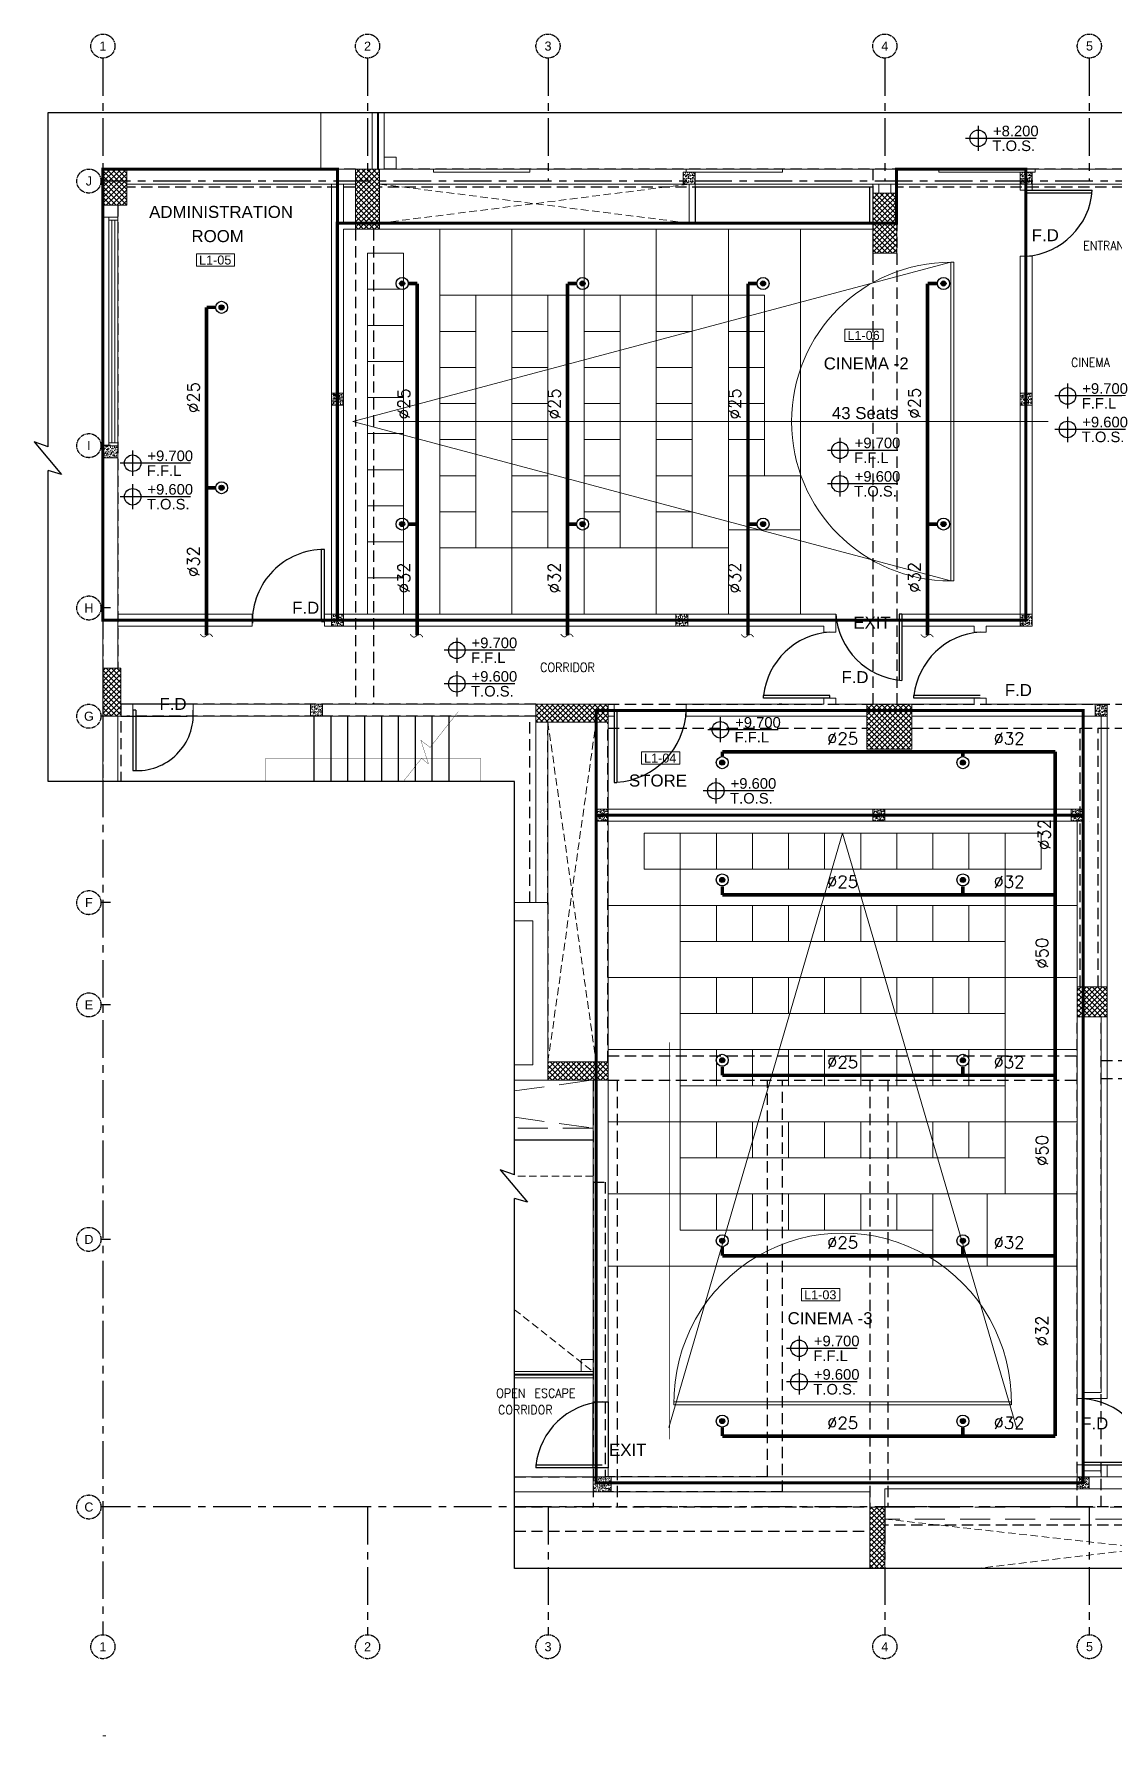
# Model space of a CAD drawing. Header units: millimetres. Extents: x 120409 to 293413, y 279268 to 473550.
# Drawn here: x 259429 to 277383, y 284615 to 312918 of the extents above; entities that cross this region are included whole.
import ezdxf
from ezdxf.enums import TextEntityAlignment as Align

# ---------------------------------------------------------------- set-up
doc = ezdxf.new("R2010")
doc.units = ezdxf.units.MM
doc.header["$LTSCALE"] = 50
doc.header["$MEASUREMENT"] = 0
for name, pattern in [('BASE PLANS-J 2-4-16$0$CENTER', [2, 1.25, -0.25, 0.25, -0.25]), ('BASE PLANS-J 2-4-16$0$HIDDENX2', [0.75, 0.5, -0.25]), ('DASHED2', [9.525, 6.35, -3.175]), ('FF$0$HIDDEN2', [0.1875, 0.125, -0.0625])]:
    doc.linetypes.add(name, pattern=pattern)
for name, color, linetype, lineweight in [('A-LEASING LINE', 255, 'DASHED2', 9), ('A-LEASING NUMBER', 255, 'Continuous', 9), ('BASE PLANS-J 2-4-16$0$A-BLOCK', 255, 'Continuous', 18), ('BASE PLANS-J 2-4-16$0$A-CINEMA DETAILS', 255, 'Continuous', 13), ('BASE PLANS-J 2-4-16$0$A-Concrete post &encasement added 28-3-2011', 255, 'Continuous', 5), ('BASE PLANS-J 2-4-16$0$A-GLASS', 255, 'Continuous', 5), ('BASE PLANS-J 2-4-16$0$A-HIDDEN', 8, 'BASE PLANS-J 2-4-16$0$HIDDENX2', 9), ('BASE PLANS-J 2-4-16$0$A-LOUVERS', 255, 'Continuous', 5), ('BASE PLANS-J 2-4-16$0$A-PROJECTION', 255, 'Continuous', 15), ('BASE PLANS-J 2-4-16$0$S-COL', 255, 'Continuous', 20)]:
    doc.layers.add(name, color=color, linetype=linetype, lineweight=lineweight)
for name, color, linetype in [('A-LEVEL', 255, 'Continuous'), ('A-TEXT', 255, 'Continuous'), ('BASE PLANS-J 2-4-16$0$150120', 255, 'Continuous'), ('BASE PLANS-J 2-4-16$0$A-AXIS', 255, 'Continuous'), ('BASE PLANS-J 2-4-16$0$A-DOOR', 255, 'Continuous'), ('BASE PLANS-J 2-4-16$0$A-TEXT', 255, 'Continuous'), ('BASE PLANS-J 2-4-16$0$AC-Fresh DUCT', 255, 'Continuous'), ('BASE PLANS-J 2-4-16$0$Axis', 8, 'BASE PLANS-J 2-4-16$0$CENTER'), ('BASE PLANS-J 2-4-16$0$ELEV.', 252, 'Continuous'), ('BASE PLANS-J 2-4-16$0$FD', 255, 'Continuous'), ('BASE PLANS-J 2-4-16$0$S-COL-HAT', 8, 'Continuous'), ('BASE PLANS-J 2-4-16$0$stair', 8, 'Continuous'), ('DIM', 255, 'Continuous'), ('FF$0$A-CONCRETE HIDDEN', 8, 'FF$0$HIDDEN2'), ('FP-SPR-BRANCH', 4, 'Continuous'), ('OUT RETAIL', 253, 'Continuous'), ('P-FIRE-SPR', 6, 'Continuous'), ('P-FIRE-TXT', 181, 'Continuous'), ('P-PIPE-DRA', 40, 'Continuous')]:
    doc.layers.add(name, color=color, linetype=linetype)
doc.styles.add('ARIAL', font='ARIALUNI.TTF')
doc.styles.add('BASE PLANS-J 2-4-16$0$ARIAL', font='ARIALUNI.TTF')
doc.styles.add('BASE PLANS-J 2-4-16$0$style1', font='arial.ttf')
doc.styles.add('ROMANS', font='ROMANS.shx', dxfattribs={"width": 0.9})
doc.styles.add('VK', font='arial.ttf', dxfattribs={"width": 0.8})
pattern_1 = [(135, (251342.426, 0), (-44.194174, -44.194174), []), (225, (251342.426, 0), (44.194174, -44.194174), [])]
pattern_2 = [(140, (251342.426, 0), (6.275213, 71.726018), [7.5, -82.5]), (85, (251342.426, 0), (-75.219213, -13.875133), [6, -66]), (190.451444, (251342.95, 5.98), (-68.943999, 57.850885), [6.37402, -70.114211]), (136.1842, (251322.43, 1e-15), (16.551928, 106.724133), [11.25, -123.75]), (186.635635, (251323.8, 8.89), (-97.41186, 93.466195), [9.561034, -105.171376]), (81.184164, (251322.43, 1e-15), (-97.41186, 93.466195), [9, -99]), (111, (251327.426, 10), (40.261889, 59.690705), [7.5, -82.5]), (56, (251327.426, 10), (-72.515005, 24.331533), [6, -66]), (161.451445, (251330.78, 14.974), (-32.253115, 84.022238), [6.374019, -70.114211]), (127.5, (251342.426, 0), (-33.2893854, 1.2159855), [0, -65.2, 0, -67, 0, -66.25]), (97.5, (251342.426, 0), (-39.441171, 26.3069537), [0, -38.2, 0, -63.7, 0, -25.25]), (57.5, (251342.426, -22.3), (2.2554872, 53.3822436), [0, -25, 0, -78, 0, -103.5]), (47.5, (251342.426, -32.3), (-10.010498, 58.318617), [0, -32.5, 0, -51.8, 0, -73.5])]

# ---------------------------------------------------------------- blocks, each defined once
blk = doc.blocks.new('BASE PLANS-J 2-4-16$0$ax-new')
at = {"layer": 'BASE PLANS-J 2-4-16$0$Axis', "ltscale": 10}
for p, q in [((-139622, 419318), (-139622, 393099)), ((-135222, 419318), (-135222, 417273)), ((-132222, 419318), (-132222, 417273)), ((-126622, 419318), (-126622, 417273)), ((-123222, 419318), (-123222, 417273)), ((-117822, 419318), (-117822, 417273)), ((-114822, 419318), (-114822, 417273)), ((-109322, 419318), (-109322, 392521)), ((-109164, 417273), (-139655, 417273)), ((-139494, 412873), (-139655, 412873)), ((-109164, 412873), (-109322, 412873)), ((-139494, 410173), (-139655, 410173)), ((-109164, 410173), (-109322, 410173)), ((-139494, 408373), (-139655, 408373)), ((-109164, 408373), (-109322, 408373)), ((-139494, 405273), (-139655, 405273)), ((-109164, 405273), (-109322, 405273)), ((-139494, 403573), (-139655, 403573)), ((-109164, 403573), (-109322, 403573)), ((-139494, 399673), (-139655, 399673)), ((-109164, 399673), (-109322, 399673)), ((-109164, 395223), (-139655, 395223)), ((-135222, 395223), (-135222, 393099)), ((-132222, 395223), (-132222, 393099)), ((-126622, 395223), (-126622, 393099)), ((-123222, 395223), (-123222, 393099)), ((-117822, 395223), (-117822, 393099)), ((-114822, 395223), (-114822, 393099))]:
    blk.add_line(p, q, dxfattribs=at)
at = {"layer": 'BASE PLANS-J 2-4-16$0$Axis'}
for centre in [(-139622, 419518), (-135222, 419518), (-132222, 419518), (-126622, 419518), (-123222, 419518), (-117822, 419518), (-114822, 419518), (-109322, 419518), (-139855, 417273), (-108964, 417273), (-139855, 412873), (-108964, 412972), (-139855, 410173), (-108964, 410173), (-139855, 408373), (-108964, 408373), (-139855, 405273), (-108964, 405273), (-139855, 403573), (-108964, 403573), (-139855, 399673), (-108964, 399673), (-139855, 395222), (-108964, 395222), (-139622, 392899), (-135222, 392899), (-132222, 392899), (-126622, 392899), (-123222, 392899), (-117822, 392899), (-114822, 392899), (-109322, 392321)]:
    blk.add_circle(centre, 200, dxfattribs=at)
at = {"layer": 'BASE PLANS-J 2-4-16$0$Axis', "style": 'BASE PLANS-J 2-4-16$0$style1'}
for s, p in [('1', (-139622, 419518)), ('2', (-135222, 419518)), ('3', (-132222, 419518)), ('4', (-126622, 419518)), ('5', (-123219, 419518)), ('6', (-117822, 419518)), ('7', (-114822, 419518)), ('8', (-109322, 419518)), ('J', (-139855, 417273)), ('J', (-108964, 417273)), ('I', (-108964, 412972)), ('I', (-139855, 412873)), ('H', (-139855, 410173)), ('H', (-108964, 410173)), ('G', (-139855, 408373)), ('G', (-108964, 408373)), ('F', (-139855, 405273)), ('F', (-108964, 405273)), ('E', (-139855, 403573)), ('E', (-108964, 403573)), ('D', (-139855, 399673)), ('D', (-108964, 399673)), ('C', (-139855, 395222)), ('C', (-108964, 395222)), ('1', (-139622, 392899)), ('2', (-135222, 392899)), ('3', (-132222, 392899)), ('4', (-126622, 392899)), ('5', (-123219, 392899)), ('6', (-117822, 392899)), ('7', (-114822, 392899)), ('8', (-109322, 392321))]:
    blk.add_text(s, height=150, dxfattribs=at).set_placement(p, align=Align.MIDDLE)
blk = doc.blocks.new('LEASING')
at = {"layer": 'A-LEASING NUMBER'}
blk.add_lwpolyline([(271, 87), (799, 87), (799, 255), (271, 255)], close=True, dxfattribs=at)
at = {"layer": 'A-LEASING NUMBER', "style": 'ARIAL'}
blk.add_attdef('4TH-01', text='', height=100, dxfattribs=at).set_placement((530, 170), align=Align.MIDDLE_CENTER)
blk = doc.blocks.new('HK')
for points in [[(82.2, 0), (-17.8, 0)], [(0, 17.8), (0, -17.8)]]:
    blk.add_lwpolyline(points)
blk.add_circle((0, 0), 11.7)
at = {"style": 'VK'}
for tag, p in [('REL', (21, 3)), ('APS', (20.2, -18))]:
    blk.add_attdef(tag, p, '', height=15, dxfattribs=at)
blk = doc.blocks.new('A$C15096C43')
at = {"layer": 'FF$0$A-CONCRETE HIDDEN', "ltscale": 30}
for p, q in [((3800, 600), (0, 600)), ((20503, 600), (4200, 600)), ((12400, 600), (12400, -8300)), ((12800, 600), (12800, -8300)), ((29700, 600), (20903, 600)), ((31897, 600), (30100, 600)), ((3800, 300), (0, 300)), ((12400, 300), (4200, 300)), ((20503, 300), (12800, 300)), ((29699, 300), (20899, 300)), ((31897, 300), (30100, 300)), ((-400, 0), (-400, -7700)), ((-150, 0), (-150, -7700)), ((20899, 150), (20899, -6700)), ((3800, -400), (3800, -8300)), ((4100, -400), (4100, -8300)), ((20499, -400), (20499, -6700)), ((32400, -6700), (27400, -6700)), ((32200, -6700), (32440, -6700)), ((20499, -13250), (20499, -6950)), ((21099, -6950), (21099, -13250)), ((21298, -6950), (21299, -13500)), ((31900, -7000), (27400, -7000)), ((29900, -7000), (29900, -7957)), ((30099, -7000), (30099, -7957)), ((6799, -8300), (-100, -8300)), ((-100, -8300), (-100, -9584)), ((7999, -8300), (20199, -8300)), ((-400, -8500), (-400, -9584)), ((6799, -8500), (-1, -8500)), ((6700, -11600), (6700, -8500)), ((7000, -11629), (7000, -8729)), ((7798, -14250), (7798, -8600)), ((7998, -14250), (7998, -8600)), ((7999, -8700), (12300, -8700)), ((13050, -8700), (20199, -8700)), ((15850, -13000), (15850, -8700)), ((16150, -13000), (16150, -8700)), ((7000, -11600), (7000, -14200)), ((20300, -13250), (20299, -13250)), ((22526, -13200), (21299, -13200)), ((21303, -13290), (21303, -13290)), ((21401, -21650), (21401, -13200)), ((20300, -13500), (20199, -13500)), ((21101, -21650), (21101, -13500)), ((22526, -13500), (21299, -13500)), ((15800, -21650), (15800, -13600)), ((16200, -21650), (16200, -13600)), ((7999, -14150), (15800, -14150)), ((16200, -14225), (21100, -14225)), ((7750, -14550), (7750, -21650)), ((7999, -14550), (15800, -14550)), ((8150, -14550), (8150, -21650)), ((10650, -21150), (10650, -14550, 0)), ((10900, -21400), (10900, -14550, 0)), ((12349, -14550), (12349, -21650)), ((12650, -14550), (12650, -21650)), ((16200, -14525), (21100, -14525)), ((7750, -16250), (7750, -21150)), ((7750, -16250), (7950, -16250)), ((7950, -16250), (7950, -21150)), ((6443, -21150), (7750, -21150)), ((6443, -21150), (7750, -21150)), ((10650, -21150), (7950, -21150)), ((10900, -21400), (7750, -21400)), ((6443, -21650), (12299, -21650)), ((21101, -21650), (12600, -21650)), ((21211, -21650), (22526, -21650)), ((6443, -22050), (12350, -22050)), ((21101, -21950), (12600, -21950)), ((21550, -22050), (22526, -22050)), ((21400, -23050), (21400, -23569))]:
    blk.add_line(p, q, dxfattribs=at)
for points in [[(20300, -6700), (20199, -6700), (20199, -13500), (20300, -13500)], [(24600, -6700), (24600, -6600), (20900, -6600)], [(24400, -6700), (21300, -6700)], [(24400, -6900), (21300, -6900)], [(24400, -7000), (21300, -7000)]]:
    blk.add_lwpolyline(points, dxfattribs=at)
blk = doc.blocks.new('up pen')
at = {"layer": 'P-FIRE-SPR'}
h = blk.add_hatch(color=256, dxfattribs=at)
h.dxf.hatch_style = 1
edge = h.paths.add_edge_path()
edge.add_arc((0, 0), 42.2, 0, 360)
for radius in [100, 42.2]:
    blk.add_circle((0, 0), radius, dxfattribs=at)
blk = doc.blocks.new('*U95')
at = {"layer": 'P-PIPE-DRA', "color": 1, "const_width": 0.02}
blk.add_lwpolyline([(-0.091, 0.142), (-0.093, 0.112), (-0.093, 0.083), (-0.092, 0.07), (-0.09, 0.057), (-0.087, 0.045), (-0.083, 0.035), (-0.077, 0.026), (-0.07, 0.018), (-0.061, 0.012), (-0.051, 0.008), (-0.039, 0.005), (-0.026, 0.003), (0.001, 0), (0.028, -0.003), (0.041, -0.005), (0.052, -0.007), (0.063, -0.011), (0.072, -0.017), (0.079, -0.024), (0.084, -0.033), (0.088, -0.043), (0.09, -0.055), (0.091, -0.067), (0.092, -0.081), (0.09, -0.109), (0.087, -0.139)], dxfattribs=at)

msp = doc.modelspace()

# ---------------------------------------------------------------- hatches: boundary and pattern name
at = {"layer": 'BASE PLANS-J 2-4-16$0$A-Concrete post &encasement added 28-3-2011', "ltscale": 15}
h = msp.add_hatch(dxfattribs=at)
h.set_pattern_fill('AR-CONC', color=256, scale=10, angle=90)
h.set_pattern_definition([(140, (245742.844, -0.0003), (6.275213, 71.726018), [7.5, -82.5]), (85, (245742.844, -0.0003), (-75.219213, -13.875133), [6, -66]), (190.451444, (245743.37, 5.98), (-68.943999, 57.850885), [6.37402, -70.114211]), (136.1842, (245722.84, -0.0003), (16.551928, 106.724133), [11.25, -123.75]), (186.635635, (245724.22, 8.89), (-97.41186, 93.466195), [9.561034, -105.171376]), (81.184164, (245722.84, -0.0003), (-97.41186, 93.466195), [9, -99]), (111, (245727.844, 10), (40.261889, 59.690705), [7.5, -82.5]), (56, (245727.844, 10), (-72.515005, 24.331533), [6, -66]), (161.451445, (245731.2, 14.974), (-32.253115, 84.022238), [6.374019, -70.114211]), (127.5, (245742.844, -0.0003), (-33.2893854, 1.2159855), [0, -65.2, 0, -67, 0, -66.25]), (97.5, (245742.844, -0.0003), (-39.441171, 26.3069537), [0, -38.2, 0, -63.7, 0, -25.25]), (57.5, (245742.844, -22.3), (2.2554872, 53.3822436), [0, -25, 0, -78, 0, -103.5]), (47.5, (245742.844, -32.3), (-10.010498, 58.318617), [0, -32.5, 0, -51.8, 0, -73.5])])
h.paths.add_polyline_path([(270223, 310623), (270423, 310623), (270423, 310423), (270223, 310423)])
h = msp.add_hatch(dxfattribs=at)
h.set_pattern_fill('AR-CONC', color=256, scale=10, angle=90)
h.set_pattern_definition(pattern_2)
h.paths.add_polyline_path([(275823, 310623), (276023, 310623), (276023, 310423), (275823, 310423)])
h = msp.add_hatch(dxfattribs=at)
h.set_pattern_fill('AR-CONC', color=256, scale=10, angle=90)
h.set_pattern_definition(pattern_2)
h.paths.add_polyline_path([(264373, 306948), (264573, 306948), (264573, 306748), (264373, 306748)])
h = msp.add_hatch(dxfattribs=at)
h.set_pattern_fill('AR-CONC', color=256, scale=10, angle=90)
h.set_pattern_definition(pattern_2)
h.paths.add_polyline_path([(275823, 306948), (276023, 306948), (276023, 306748), (275823, 306748)])
h = msp.add_hatch(dxfattribs=at)
h.set_pattern_fill('AR-CONC', color=256, scale=10, angle=90)
h.set_pattern_definition(pattern_2)
h.paths.add_polyline_path([(260573, 306072), (260823, 306072), (260823, 305872), (260573, 305872)])
h = msp.add_hatch(dxfattribs=at)
h.set_pattern_fill('AR-CONC', color=256, scale=10, angle=90)
h.set_pattern_definition(pattern_2)
h.paths.add_polyline_path([(264373, 303273), (264573, 303273), (264573, 303073), (264373, 303073)])
h = msp.add_hatch(dxfattribs=at)
h.set_pattern_fill('AR-CONC', color=256, scale=10, angle=90)
h.set_pattern_definition(pattern_2)
h.paths.add_polyline_path([(270098, 303273), (270298, 303273), (270298, 303073), (270098, 303073)])
h = msp.add_hatch(dxfattribs=at)
h.set_pattern_fill('AR-CONC', color=256, scale=10, angle=90)
h.set_pattern_definition(pattern_2)
h.paths.add_polyline_path([(275823, 303273), (276023, 303273), (276023, 303073), (275823, 303073)])
h = msp.add_hatch(dxfattribs=at)
h.set_pattern_fill('AR-CONC', color=256, scale=10, angle=90)
h.set_pattern_definition([(140, (241992.295, 1745), (6.275213, 71.726018), [7.5, -82.5]), (85, (241992.295, 1745), (-75.219213, -13.875133), [6, -66]), (190.451444, (241992.82, 1750.976), (-68.943999, 57.850885), [6.37402, -70.114211]), (136.1842, (241972.295, 1745), (16.551928, 106.724133), [11.25, -123.75]), (186.635635, (241973.67, 1753.89), (-97.41186, 93.466195), [9.561034, -105.171376]), (81.184164, (241972.3, 1745), (-97.41186, 93.466195), [9, -99]), (111, (241977.295, 1755), (40.261889, 59.690705), [7.5, -82.5]), (56, (241977.295, 1755), (-72.515005, 24.331533), [6, -66]), (161.451445, (241980.65, 1759.97), (-32.253115, 84.022238), [6.374019, -70.114211]), (127.5, (241992.295, 1745), (-33.2893854, 1.2159855), [0, -65.2, 0, -67, 0, -66.25]), (97.5, (241992.295, 1745), (-39.441171, 26.3069537), [0, -38.2, 0, -63.7, 0, -25.25]), (57.5, (241992.295, 1722.7), (2.2554872, 53.3822436), [0, -25, 0, -78, 0, -103.5]), (47.5, (241992.295, 1712.7), (-10.010498, 58.318617), [0, -32.5, 0, -51.8, 0, -73.5])])
h.paths.add_polyline_path([(264023, 301773), (264223, 301773), (264223, 301573), (264023, 301573)])
h = msp.add_hatch(dxfattribs=at)
h.set_pattern_fill('AR-CONC', color=256, scale=10, angle=90)
h.set_pattern_definition([(140, (251642.4, 0.0004), (6.275213, 71.726018), [7.5, -82.5]), (85, (251642.4, 0.0004), (-75.219213, -13.875133), [6, -66]), (190.451444, (251642.92, 5.98), (-68.943999, 57.850885), [6.37402, -70.114211]), (136.1842, (251622.4, 0.0004), (16.551928, 106.724133), [11.25, -123.75]), (186.635635, (251623.78, 8.89), (-97.41186, 93.466195), [9.561034, -105.171376]), (81.184164, (251622.4, 0.0004), (-97.41186, 93.466195), [9, -99]), (111, (251627.4, 10), (40.261889, 59.690705), [7.5, -82.5]), (56, (251627.4, 10), (-72.515005, 24.331533), [6, -66]), (161.451445, (251630.754, 14.975), (-32.253115, 84.022238), [6.374019, -70.114211]), (127.5, (251642.399, 0.0004), (-33.2893854, 1.2159855), [0, -65.2, 0, -67, 0, -66.25]), (97.5, (251642.4, 0.0004), (-39.441171, 26.3069537), [0, -38.2, 0, -63.7, 0, -25.25]), (57.5, (251642.399, -22.3), (2.2554872, 53.3822436), [0, -25, 0, -78, 0, -103.5]), (47.5, (251642.4, -32.3), (-10.010498, 58.318617), [0, -32.5, 0, -51.8, 0, -73.5])])
h.paths.add_polyline_path([(277073, 301773), (277273, 301773), (277273, 301573), (277073, 301573)])
h = msp.add_hatch(dxfattribs=at)
h.set_pattern_fill('AR-CONC', color=256, scale=10, angle=90)
h.set_pattern_definition([(140, (246742.385, 2e-09), (6.275213, 71.726018), [7.5, -82.5]), (85, (246742.385, 2e-09), (-75.219213, -13.875133), [6, -66]), (190.451444, (246742.91, 5.98), (-68.943999, 57.850885), [6.37402, -70.114211]), (136.1842, (246722.385, 2e-09), (16.551928, 106.724133), [11.25, -123.75]), (186.635635, (246723.76, 8.89), (-97.41186, 93.466195), [9.561034, -105.171376]), (81.184164, (246722.39, 2e-09), (-97.41186, 93.466195), [9, -99]), (111, (246727.385, 10), (40.261889, 59.690705), [7.5, -82.5]), (56, (246727.385, 10), (-72.515005, 24.331533), [6, -66]), (161.451445, (246730.74, 14.974), (-32.253115, 84.022238), [6.374019, -70.114211]), (127.5, (246742.385, 2e-09), (-33.2893854, 1.2159855), [0, -65.2, 0, -67, 0, -66.25]), (97.5, (246742.385, 2e-09), (-39.441171, 26.3069537), [0, -38.2, 0, -63.7, 0, -25.25]), (57.5, (246742.385, -22.3), (2.2554872, 53.3822436), [0, -25, 0, -78, 0, -103.5]), (47.5, (246742.385, -32.3), (-10.010498, 58.318617), [0, -32.5, 0, -51.8, 0, -73.5])])
h.paths.add_polyline_path([(268773, 300028), (268973, 300028), (268973, 299828), (268773, 299828)])
h = msp.add_hatch(dxfattribs=at)
h.set_pattern_fill('AR-CONC', color=256, scale=10, angle=90)
h.set_pattern_definition(pattern_2)
h.paths.add_polyline_path([(273373, 300028), (273573, 300028), (273573, 299828), (273373, 299828)])
h = msp.add_hatch(dxfattribs=at)
h.set_pattern_fill('AR-CONC', color=256, scale=10, angle=90)
h.set_pattern_definition([(140, (254641.966, -0.03), (6.275213, 71.726018), [7.5, -82.5]), (85, (254641.966, -0.03), (-75.219213, -13.875133), [6, -66]), (190.451444, (254642.49, 5.95), (-68.943999, 57.850885), [6.37402, -70.114211]), (136.1842, (254621.97, -0.03), (16.551928, 106.724133), [11.25, -123.75]), (186.635635, (254623.35, 8.87), (-97.41186, 93.466195), [9.561034, -105.171376]), (81.184164, (254621.97, -0.03), (-97.41186, 93.466195), [9, -99]), (111, (254626.966, 9.97), (40.261889, 59.690705), [7.5, -82.5]), (56, (254626.966, 9.97), (-72.515005, 24.331533), [6, -66]), (161.451445, (254630.32, 14.946), (-32.253115, 84.022238), [6.374019, -70.114211]), (127.5, (254641.966, -0.028), (-33.2893854, 1.2159855), [0, -65.2, 0, -67, 0, -66.25]), (97.5, (254641.966, -0.028), (-39.441171, 26.3069537), [0, -38.2, 0, -63.7, 0, -25.25]), (57.5, (254641.966, -22.328), (2.2554872, 53.3822436), [0, -25, 0, -78, 0, -103.5]), (47.5, (254641.966, -32.33), (-10.010498, 58.318617), [0, -32.5, 0, -51.8, 0, -73.5])])
h.paths.add_polyline_path([(276673, 300028), (276873, 300028), (276873, 299828), (276673, 299828)])
h = msp.add_hatch(dxfattribs=at)
h.set_pattern_fill('AR-CONC', color=256, scale=10, angle=90)
h.set_pattern_definition(pattern_2)
h.paths.add_polyline_path([(268723, 288923), (269023, 288923), (269023, 288673), (268723, 288673)])
h = msp.add_hatch(dxfattribs=at)
h.set_pattern_fill('AR-CONC', color=256, scale=10, angle=90)
h.set_pattern_definition(pattern_2)
h.paths.add_polyline_path([(276773, 288923), (276973, 288923), (276973, 288723), (276773, 288723)])
at = {"layer": 'BASE PLANS-J 2-4-16$0$S-COL-HAT', "ltscale": 15}
h = msp.add_hatch(dxfattribs=at)
h.set_pattern_fill('ANSI37', color=256, scale=500, angle=90)
h.set_pattern_definition(pattern_1)
h.paths.add_polyline_path([(260573, 310073), (260973, 310073), (260973, 310673), (260573, 310673)])
h = msp.add_hatch(dxfattribs=at)
h.set_pattern_fill('ANSI37', color=256, scale=500, angle=90)
h.set_pattern_definition(pattern_1)
h.paths.add_polyline_path([(265173, 310673), (264773, 310673), (264773, 309673), (265173, 309673)])
h = msp.add_hatch(dxfattribs=at)
h.set_pattern_fill('ANSI37', color=256, scale=500, angle=90)
h.set_pattern_definition(pattern_1)
h.paths.add_polyline_path([(273773, 310273), (273373, 310273), (273373, 309273), (273773, 309273)])
h = msp.add_hatch(dxfattribs=at)
h.set_pattern_fill('ANSI37', color=256, scale=500, angle=90)
h.set_pattern_definition(pattern_1)
h.paths.add_polyline_path([(260873, 302373), (260573, 302373), (260573, 301573), (260873, 301573)])
h = msp.add_hatch(dxfattribs=at)
h.set_pattern_fill('ANSI37', color=256, scale=500, angle=90)
h.set_pattern_definition(pattern_1)
h.paths.add_polyline_path([(267773, 301773), (267773, 301473), (268973, 301473), (268973, 301773)])
h = msp.add_hatch(dxfattribs=at)
h.set_pattern_fill('ANSI37', color=256, scale=500, angle=90)
h.set_pattern_definition(pattern_1)
h.paths.add_polyline_path([(274023, 301773), (273273, 301773), (273273, 301023), (274023, 301023)])
h = msp.add_hatch(dxfattribs=at)
h.set_pattern_fill('ANSI37', color=256, scale=500, angle=90)
h.set_pattern_definition([(135, (251341.956, 4024.94), (-44.194174, -44.194174), []), (225, (251341.956, 4024.94), (44.194174, -44.194174), [])])
h.paths.add_polyline_path([(277273, 297073), (276773, 297073), (276773, 296573), (277273, 296573)])
h = msp.add_hatch(dxfattribs=at)
h.set_pattern_fill('ANSI37', color=256, scale=500, angle=90)
h.set_pattern_definition([(135, (251342.426, -50.43), (-44.194174, -44.194174), []), (225, (251342.426, -50.43), (44.194174, -44.194174), [])])
h.paths.add_polyline_path([(268972, 295823), (267973, 295823), (267973, 295523), (268972, 295523)])
h = msp.add_hatch(dxfattribs=at)
h.set_pattern_fill('ANSI37', color=256, scale=500, angle=90)
h.set_pattern_definition(pattern_1)
h.paths.add_polyline_path([(273323, 287402), (273573, 287402), (273573, 288422), (273323, 288422)])

# ---------------------------------------------------------------- linework, layer by layer
at = {"layer": 'A-LEASING LINE', "const_width": 50}
for points in [[(260573, 303173), (260573, 310673), (264473, 310673), (264473, 303173)], [(264469, 303173), (264469, 309773), (273769, 309773), (273769, 310673), (275919, 310673), (275919, 303173)]]:
    msp.add_lwpolyline(points, close=True, dxfattribs=at)
at = {"layer": 'A-LEASING LINE', "const_width": 50, "elevation": 0}
for points in [[(268773, 299928), (276873, 299928), (276873, 301670), (268773, 301670)], [(276873, 299928), (268773, 299928), (268773, 288823), (276873, 288823)]]:
    msp.add_lwpolyline(points, close=True, dxfattribs=at)
at = {"layer": 'BASE PLANS-J 2-4-16$0$150120', "const_width": 10}
msp.add_lwpolyline([(269995, 296151), (269995, 289550)], dxfattribs=at)
at = {"layer": 'BASE PLANS-J 2-4-16$0$A-BLOCK'}
for p, q in [((260573, 309873), (260573, 310673)), ((260573, 310673), (265673, 310673)), ((266073, 310673), (265673, 310673)), ((266073, 310673), (267673, 310673)), ((270273, 310673), (267673, 310673)), ((270273, 310673), (271873, 310673)), ((274473, 310673), (271873, 310673)), ((273773, 310673), (273373, 310673)), ((274473, 310673), (276073, 310673)), ((278673, 310673), (276073, 310673)), ((260973, 310423), (264573, 310423)), ((264373, 310423), (264373, 303273)), ((264573, 310423), (264573, 309773)), ((266373, 310423), (265673, 310423)), ((273373, 310423), (273373, 310273)), ((273773, 310423), (273373, 310423)), ((273473, 310423), (273473, 310273)), ((273673, 310273), (273673, 310423)), ((273773, 310423), (281472, 310423)), ((273773, 310273), (273773, 310423)), ((275823, 310323), (275823, 310423)), ((276023, 310323), (275823, 310323)), ((276023, 310323), (276023, 310423)), ((260573, 309873), (260823, 309873)), ((264573, 309673), (264573, 303273)), ((264573, 309673), (273372, 309673)), ((270323, 309773), (265173, 309773)), ((266173, 308573), (266173, 309673)), ((267373, 308573), (267373, 309673)), ((268573, 308573), (268573, 309673)), ((269773, 308573), (269773, 309673)), ((270423, 309773), (273373, 309773)), ((270973, 308573), (270973, 309673)), ((276023, 309223), (275823, 309223)), ((275823, 303273), (275823, 309223)), ((276023, 307823), (276023, 309223)), ((271573, 308573), (266173, 308573)), ((276023, 303073), (276023, 307823)), ((260823, 306072), (260573, 306072)), ((260573, 301823), (260573, 306072)), ((260823, 303073), (260823, 306072)), ((270973, 304682), (270973, 303273)), ((266173, 304448), (266173, 303273)), ((270973, 304373), (266173, 304373)), ((267373, 304448), (267373, 303273)), ((268573, 304448), (268573, 303273)), ((269773, 304448), (269773, 303273)), ((263058, 303273), (260823, 303273)), ((263058, 303273), (263058, 303073)), ((264573, 303273), (272758, 303273)), ((272758, 303273), (272758, 302973)), ((273858, 303273), (275823, 303273)), ((273858, 303273), (273858, 303073)), ((260823, 302373), (260823, 303073)), ((263058, 303073), (260823, 303073)), ((263024, 303073), (263024, 303073)), ((272558, 303073), (264373, 303073)), ((272558, 302973), (272558, 303073)), ((272758, 302973), (272558, 302973)), ((273858, 303073), (275058, 303073)), ((275258, 303073), (276023, 303073)), ((267773, 301773), (262073, 301773)), ((262073, 301773), (262073, 301573)), ((262473, 301773), (267773, 301773)), ((269073, 301773), (268973, 301773)), ((269073, 301773), (269073, 301573)), ((272558, 301773), (270273, 301773)), ((270273, 301773), (270273, 301573)), ((272758, 301873), (272558, 301873)), ((272558, 301873), (272558, 301773)), ((272758, 301773), (272758, 301873)), ((275058, 301773), (272758, 301773)), ((275258, 301773), (276973, 301773)), ((276973, 301773), (277273, 301773)), ((277273, 290225), (277273, 301773)), ((260573, 301543), (260573, 300489)), ((260823, 301573), (260823, 300489)), ((260873, 301573), (260923, 301573)), ((260873, 301573), (260923, 301573)), ((260873, 301573), (260923, 301573)), ((262073, 301573), (267773, 301573)), ((262473, 301573), (267773, 301573)), ((267773, 301573), (267773, 298473)), ((267973, 301473), (267973, 298473)), ((268773, 301473), (268773, 295823, 0)), ((268973, 301573), (269073, 301573)), ((268973, 301473), (268973, 300028)), ((270273, 301573), (273273, 301573)), ((274023, 301573), (277073, 301573)), ((276873, 297073), (276873, 301573)), ((277173, 297073), (277173, 301573)), ((276773, 300028), (268973, 300028)), ((276973, 300027), (276973, 300027)), ((268973, 293176), (268973, 299828)), ((268973, 293048), (268973, 299828)), ((268973, 299828), (276773, 299828)), ((276773, 297073), (276773, 299828)), ((276973, 299827), (276973, 299827)), ((270173, 295584), (270173, 299028)), ((275573, 293628), (275573, 299028)), ((267416, 298473), (267773, 298473)), ((268973, 298428), (276773, 298428)), ((270173, 293628), (270173, 298428)), ((268973, 297228), (276773, 297228)), ((276773, 290225), (276773, 296573)), ((276873, 290326), (276873, 296573)), ((277173, 290326), (277173, 296573)), ((268973, 296028), (276773, 296028)), ((268723, 290173), (268723, 295523, 0)), ((272748, 294828), (268973, 294828)), ((268973, 293048), (268973, 294673)), ((275573, 294828), (276773, 294828)), ((272748, 293628), (268973, 293628)), ((275273, 293628), (276773, 293628)), ((268973, 290173), (268973, 293048)), ((268973, 292323), (268973, 292597)), ((276773, 292428), (268973, 292428)), ((268973, 290173), (268723, 290173)), ((277273, 290225), (276773, 290225)), ((277173, 290326), (276873, 290326)), ((268723, 288923), (268723, 289073)), ((268973, 289073), (268723, 289073)), ((268973, 288923), (268973, 289073)), ((276773, 288923), (276773, 289123)), ((276973, 289123), (276773, 289123)), ((276873, 288923), (276873, 289023)), ((276873, 289023), (277173, 289023)), ((276973, 289123), (277273, 289123)), ((277173, 289023), (277173, 288923)), ((277273, 289123), (277273, 288923)), ((268723, 288923), (267416, 288923)), ((276773, 288923), (268973, 288923)), ((273573, 288723), (282073, 288723)), ((273573, 288723), (273573, 288422)), ((276973, 288923), (281273, 288923)), ((273323, 288673), (267416, 288673)), ((273323, 288673), (273323, 287402)), ((260573, 284615), (260623, 284615))]:
    msp.add_line(p, q, dxfattribs=at)
for points in [[(266073, 310673), (266073, 310623), (267673, 310623), (267673, 310673)], [(270273, 310673), (270273, 310623), (271873, 310623), (271873, 310673)], [(274473, 310673), (274473, 310623), (276073, 310623), (276073, 310673)], [(264773, 310423), (264573, 310423)], [(265173, 310423), (270323, 310423), (270323, 309773)], [(273373, 310423), (270423, 310423), (270423, 309773), (270423, 309773)], [(260823, 309873), (260823, 310073)], [(264573, 309773), (264773, 309773)], [(274723, 309124), (274673, 309124), (274673, 303822), (274723, 303822), (274723, 309124)], [(264373, 303273), (264258, 303273), (264258, 303073), (264373, 303073)], [(275258, 303073), (275258, 302973), (275058, 302973), (275058, 303073)], [(260873, 301573), (261073, 301573), (261073, 301773), (260873, 301773)], [(267073, 301773), (266973, 301773)], [(275258, 301773), (275258, 301873), (275058, 301873), (275058, 301773)], [(270068, 290123), (270068, 290173), (275677, 290173), (275677, 290123), (270068, 290123)]]:
    msp.add_lwpolyline(points, dxfattribs=at)
at = {"layer": 'BASE PLANS-J 2-4-16$0$A-CINEMA DETAILS'}
for p, q in [((272173, 303273), (272173, 309673)), ((264729, 306473), (274673, 309124)), ((274673, 303822), (264729, 306473)), ((276292, 306473), (265162, 306473)), ((272873, 299628), (269981, 289742)), ((272873, 299628), (275765, 289742)), ((276173, 299028), (269573, 299028)), ((275573, 297828), (270173, 297828)), ((275573, 296628), (270173, 296628)), ((275573, 295428), (270173, 295428)), ((275573, 294228), (270173, 294228)), ((274373, 293028), (270173, 293028))]:
    msp.add_line(p, q, dxfattribs=at)
for points in [[(264973, 309273), (264973, 303273), (265573, 303273), (265573, 309273)], [(265573, 309273), (264973, 309273)], [(264973, 308673), (265573, 308673)], [(266173, 308573), (266173, 304373), (266773, 304373), (266773, 308573)], [(266773, 308573), (266173, 308573)], [(267373, 308573), (267373, 304373), (267973, 304373), (267973, 308573)], [(267973, 308573), (267373, 308573)], [(268573, 308573), (268573, 304373), (269173, 304373), (269173, 308573)], [(269173, 308573), (268573, 308573)], [(269773, 308573), (269773, 304373), (270373, 304373), (270373, 308573)], [(270373, 308573), (269773, 308573)], [(270973, 308573), (270973, 304673), (272173, 304673), (272173, 305573), (270973, 305573)], [(271573, 308573), (270973, 308573)], [(271573, 305573), (271573, 308573)], [(264973, 308073), (265573, 308073)], [(266173, 307973), (266773, 307973)], [(267373, 307973), (267973, 307973)], [(268573, 307973), (269173, 307973)], [(269773, 307973), (270373, 307973)], [(270973, 307973), (271573, 307973)], [(264973, 307473), (265573, 307473)], [(266173, 307373), (266773, 307373)], [(267373, 307373), (267973, 307373)], [(268573, 307373), (269173, 307373)], [(269773, 307373), (270373, 307373)], [(270973, 307373), (271573, 307373)], [(264973, 306873), (265573, 306873)], [(266173, 306773), (266773, 306773)], [(267373, 306773), (267973, 306773)], [(268573, 306773), (269173, 306773)], [(269773, 306773), (270373, 306773)], [(270973, 306773), (271573, 306773)], [(264973, 306273), (265573, 306273)], [(266173, 306173), (266773, 306173)], [(267373, 306173), (267973, 306173)], [(268573, 306173), (269173, 306173)], [(269773, 306173), (270373, 306173)], [(270973, 306173), (271573, 306173)], [(264973, 305673), (265573, 305673)], [(266173, 305573), (266773, 305573)], [(267373, 305573), (267973, 305573)], [(268573, 305573), (269173, 305573)], [(269773, 305573), (270373, 305573)], [(264973, 305073), (265573, 305073)], [(266173, 304973), (266773, 304973)], [(267373, 304973), (267973, 304973)], [(268573, 304973), (269173, 304973)], [(269773, 304973), (270373, 304973)], [(264973, 304473), (265573, 304473)], [(264973, 303873), (265573, 303873)], [(269573, 299028), (269573, 299628), (276173, 299628)], [(270173, 299628), (270173, 299028)], [(270773, 299628), (270773, 299028)], [(271373, 299628), (271373, 299028)], [(271973, 299628), (271973, 299028)], [(272573, 299628), (272573, 299028)], [(273173, 299628), (273173, 299028)], [(273773, 299628), (273773, 299028)], [(274373, 299628), (274373, 299028)], [(274973, 299628), (274973, 299028)], [(275573, 299628), (275573, 299028)], [(276173, 299628), (276173, 299028)], [(270173, 297828), (270173, 298428), (275573, 298428)], [(270773, 298428), (270773, 297828)], [(271373, 298428), (271373, 297828)], [(271973, 298428), (271973, 297828)], [(272573, 298428), (272573, 297828)], [(273173, 298428), (273173, 297828)], [(273773, 298428), (273773, 297828)], [(274373, 298428), (274373, 297828)], [(274973, 298428), (274973, 297828)], [(275573, 298428), (275573, 297828)], [(270173, 296628), (270173, 297228), (275573, 297228)], [(270773, 297228), (270773, 296628)], [(271373, 297228), (271373, 296628)], [(271973, 297228), (271973, 296628)], [(272573, 297228), (272573, 296628)], [(273173, 297228), (273173, 296628)], [(273773, 297228), (273773, 296628)], [(274373, 297228), (274373, 296628)], [(274973, 297228), (274973, 296628)], [(275573, 297228), (275573, 296628)], [(270173, 295428), (270173, 296028), (275573, 296028)], [(270773, 296028), (270773, 295428)], [(271373, 296028), (271373, 295428)], [(271973, 296028), (271973, 295428)], [(272573, 296028), (272573, 295428)], [(273173, 296028), (273173, 295428)], [(273773, 296028), (273773, 295428)], [(274373, 296028), (274373, 295428)], [(274973, 296028), (274973, 295428)], [(275573, 296028), (275573, 295428)], [(270173, 294228), (270173, 294828), (275573, 294828)], [(270773, 294828), (270773, 294228)], [(271373, 294828), (271373, 294228)], [(271973, 294828), (271973, 294228)], [(272573, 294828), (272573, 294228)], [(273173, 294828), (273173, 294228)], [(273773, 294828), (273773, 294228)], [(274373, 294828), (274373, 294228)], [(274973, 294828), (274973, 294228)], [(275573, 294828), (275573, 294228)], [(270173, 293028), (270173, 293628), (275273, 293628)], [(270773, 293628), (270773, 293028)], [(271373, 293628), (271373, 293028)], [(271973, 293628), (271973, 293028)], [(272573, 293628), (272573, 293028)], [(273173, 293628), (273173, 293028)], [(273773, 293628), (273773, 293028)], [(275273, 293628), (275273, 292428), (274373, 292428), (274373, 293628)]]:
    msp.add_lwpolyline(points, dxfattribs=at)
for centre, radius, start, end in [((274674, 306473), 2651, 90.0199, 269.9801), ((272873, 290173), 2805, 358.9785, 181.0215)]:
    msp.add_arc(centre, radius, start, end, dxfattribs=at)
at = {"layer": 'BASE PLANS-J 2-4-16$0$A-Concrete post &encasement added 28-3-2011', "ltscale": 15}
for points in [[(270223, 310623), (270423, 310623), (270423, 310423), (270223, 310423)], [(275823, 310623), (276023, 310623), (276023, 310423), (275823, 310423)], [(264373, 306948), (264573, 306948), (264573, 306748), (264373, 306748)], [(275823, 306948), (276023, 306948), (276023, 306748), (275823, 306748)], [(260573, 306072), (260823, 306072), (260823, 305872), (260573, 305872)], [(264373, 303273), (264573, 303273), (264573, 303073), (264373, 303073)], [(270098, 303273), (270298, 303273), (270298, 303073), (270098, 303073)], [(275823, 303273), (276023, 303273), (276023, 303073), (275823, 303073)], [(264023, 301773), (264223, 301773), (264223, 301573), (264023, 301573)], [(277073, 301773), (277273, 301773), (277273, 301573), (277073, 301573)], [(273373, 300028), (273573, 300028), (273573, 299828), (273373, 299828)], [(276673, 300028), (276873, 300028), (276873, 299828), (276673, 299828)], [(268723, 288923), (269023, 288923), (269023, 288673), (268723, 288673)], [(276773, 288923), (276973, 288923), (276973, 288723), (276773, 288723)]]:
    msp.add_lwpolyline(points, close=True, dxfattribs=at)
at = {"layer": 'BASE PLANS-J 2-4-16$0$A-Concrete post &encasement added 28-3-2011', "ltscale": 15, "elevation": 0}
msp.add_lwpolyline([(268773, 300028), (268973, 300028), (268973, 299828), (268773, 299828)], close=True, dxfattribs=at)
at = {"layer": 'BASE PLANS-J 2-4-16$0$A-DOOR'}
for p, q in [((275923, 310323), (277023, 310323)), ((275923, 310280), (277023, 310280)), ((264208, 303148), (264208, 304347)), ((264258, 303148), (264258, 304348)), ((264208, 303148), (264258, 303148)), ((273815, 303273), (273815, 302173)), ((273858, 303273), (273815, 303273)), ((273858, 303273), (273858, 302169)), ((272658, 301916), (271558, 301916)), ((271558, 301873), (271558, 301916)), ((272658, 301873), (271558, 301873)), ((271819, 301778), (271862, 301778)), ((272658, 301873), (272658, 301916)), ((275158, 301916), (274058, 301916)), ((274058, 301873), (274058, 301916)), ((275158, 301873), (274058, 301873)), ((261073, 301673), (261073, 300673)), ((261123, 301673), (261073, 301673)), ((261123, 301673), (261123, 300673)), ((269073, 301673), (269073, 300473)), ((269116, 301673), (269116, 300473)), ((268873, 289116), (267773, 289116)), ((267773, 289116), (267773, 289073)), ((268873, 289073), (267773, 289073)), ((276873, 289166), (277973, 289166)), ((276873, 289166), (276873, 289123)), ((276873, 289123), (277973, 289123))]:
    msp.add_line(p, q, dxfattribs=at)
for points in [[(269073, 301673), (269116, 301673)], [(269073, 300473), (269116, 300473)]]:
    msp.add_lwpolyline(points, dxfattribs=at)
for centre, radius, start, end in [((275843, 310403), 1183, 273.8721, 356.1279), ((264258, 303148), 1200, 90, 181.1935), ((273945, 303356), 1190, 184.0099, 265.7853), ((272741, 301786), 1190, 93.9886, 173.7231), ((275240, 301786), 1189, 93.9621, 173.7495), ((261147, 301599), 929, 265.4449, 4.5552), ((269032, 301712), 1241, 273.8729, 358.2213), ((268956, 288985), 1190, 94.0129, 173.7167), ((276790, 289036), 1190, 6.2863, 85.9901)]:
    msp.add_arc(centre, radius, start, end, dxfattribs=at)
at = {"layer": 'BASE PLANS-J 2-4-16$0$A-GLASS'}
for p, q in [((260573, 306072), (260573, 309873)), ((260673, 306072), (260673, 309873)), ((260823, 309873), (260673, 309873)), ((260673, 309823), (260823, 309823)), ((260723, 306122), (260723, 309823)), ((260773, 306122), (260773, 309823)), ((260823, 306072), (260823, 309873)), ((260673, 306122), (260823, 306122)), ((260823, 306072), (260673, 306072))]:
    msp.add_line(p, q, dxfattribs=at)
at = {"layer": 'BASE PLANS-J 2-4-16$0$A-HIDDEN', "ltscale": 5}
for p, q in [((270323, 310423), (265173, 309773)), ((265173, 310423), (270323, 309773)), ((267973, 295823), (268773, 301473)), ((267973, 301473), (268773, 295823)), ((268723, 293923, 0), (267416, 293923, 0)), ((267416, 291704), (268723, 290673)), ((273573, 288222), (280932, 287402)), ((282073, 288222), (275104, 287402))]:
    msp.add_line(p, q, dxfattribs=at)
at = {"layer": 'BASE PLANS-J 2-4-16$0$A-HIDDEN', "ltscale": 20}
for p, q in [((268723, 294723), (267416, 294723)), ((273573, 288422), (282074, 288422))]:
    msp.add_line(p, q, dxfattribs=at)
for points in [[(267416, 295341), (268723, 295523)], [(267416, 294905), (268723, 294723)], [(282074, 287402), (282074, 288222), (273573, 288222), (273573, 287402)]]:
    msp.add_lwpolyline(points, dxfattribs=at)
at = {"layer": 'BASE PLANS-J 2-4-16$0$A-LOUVERS'}
for p, q in [((268723, 290673), (267416, 290673)), ((268723, 290633), (267416, 290633)), ((268723, 290613), (267416, 290613)), ((268723, 290573), (267416, 290573))]:
    msp.add_line(p, q, dxfattribs=at)
for points in [[(265048, 311612), (265048, 310673)], [(265248, 311612), (265248, 310673)]]:
    msp.add_lwpolyline(points, dxfattribs=at)
at = {"layer": 'BASE PLANS-J 2-4-16$0$A-LOUVERS', "ltscale": 500}
for points in [[(265138, 311612), (265138, 310673)], [(265158, 311612), (265158, 310673)]]:
    msp.add_lwpolyline(points, dxfattribs=at)
at = {"layer": 'BASE PLANS-J 2-4-16$0$A-LOUVERS'}
for points in [[(265249, 310873), (265449, 310873), (265449, 310673), (265249, 310673)], [(268523, 290673), (268723, 290673), (268723, 290873), (268523, 290873)]]:
    msp.add_lwpolyline(points, close=True, dxfattribs=at)
at = {"layer": 'BASE PLANS-J 2-4-16$0$A-PROJECTION'}
msp.add_lwpolyline([(264198, 311612), (264198, 310673)], dxfattribs=at)
at = {"layer": 'BASE PLANS-J 2-4-16$0$AC-Fresh DUCT', "ltscale": 5}
for p, q in [((273322, 310373), (270423, 310373)), ((270423, 310373), (270423, 309773)), ((273322, 309773), (273322, 310373))]:
    msp.add_line(p, q, dxfattribs=at)
at = {"layer": 'BASE PLANS-J 2-4-16$0$ELEV.'}
for p, q in [((262073, 301773), (260873, 301773)), ((260873, 301573), (261973, 301573)), ((268723, 294523), (267416, 294523))]:
    msp.add_line(p, q, dxfattribs=at)
msp.add_lwpolyline([(268723, 290173), (268973, 290173), (268973, 289073), (268723, 289073)], close=True, dxfattribs=at)
at = {"layer": 'BASE PLANS-J 2-4-16$0$S-COL', "ltscale": 15}
for points in [[(260573, 310073), (260973, 310073), (260973, 310673), (260573, 310673)], [(264773, 309673), (265173, 309673), (265173, 310673), (264773, 310673)], [(273373, 309273), (273773, 309273), (273773, 310273), (273373, 310273)], [(260573, 301573), (260873, 301573), (260873, 302373), (260573, 302373)], [(267773, 301773), (267773, 301473), (268973, 301473), (268973, 301773)], [(276773, 296573), (277273, 296573), (277273, 297073), (276773, 297073)], [(268972, 295523), (268972, 295823), (267973, 295823), (267973, 295523)]]:
    msp.add_lwpolyline(points, close=True, dxfattribs=at)
at = {"layer": 'BASE PLANS-J 2-4-16$0$S-COL', "ltscale": 15, "elevation": 0}
msp.add_lwpolyline([(273273, 301023), (274023, 301023), (274023, 301773), (273273, 301773)], close=True, dxfattribs=at)
at = {"layer": 'BASE PLANS-J 2-4-16$0$S-COL', "ltscale": 15}
for points in [[(267416, 298473), (267973, 298473), (267973, 295523), (267416, 295523)], [(267416, 295773), (267723, 295773), (267723, 298173), (267416, 298173)], [(273573, 287402), (273573, 288422), (273323, 288422), (273323, 287402)]]:
    msp.add_lwpolyline(points, dxfattribs=at)
at = {"layer": 'BASE PLANS-J 2-4-16$0$stair'}
for p, q in [((264083, 301573), (264083, 300489)), ((264363, 301573), (264363, 300489)), ((264643, 301573), (264643, 300489)), ((264923, 301573), (264923, 300489)), ((265203, 301573), (265203, 300489)), ((265483, 301573), (265483, 300489)), ((265763, 301573), (265763, 300735)), ((266043, 301573), (266043, 301092)), ((266323, 301573), (266323, 300489))]:
    msp.add_line(p, q, dxfattribs=at)
at = {"layer": 'BASE PLANS-J 2-4-16$0$stair', "const_width": 5}
for points in [[(265570, 300489), (265871, 300872), (265986, 300782), (265860, 301174), (266013, 301054), (266482, 301650)], [(266853, 300878), (263282, 300878), (263282, 300489)], [(266853, 300489), (266853, 300878)]]:
    msp.add_lwpolyline(points, dxfattribs=at)
at = {"layer": 'BASE PLANS-J 2-4-16$0$stair'}
for points in [[(266043, 301092), (266043, 300489)], [(265763, 300735), (265763, 300489)]]:
    msp.add_lwpolyline(points, dxfattribs=at)
at = {"layer": 'DIM'}
for points in [[(259664, 306051), (259664, 311612), (292871, 311612), (292871, 306051), (292635, 306135), (293090, 305595), (292871, 305657), (292871, 302116), (283499, 302116), (283499, 293946)], [(259664, 306051), (259429, 306135), (259883, 305595), (259664, 305657)], [(267416, 293946), (267416, 300489), (259664, 300489), (259664, 305657)], [(267416, 293946), (267181, 294030), (267635, 293490), (267416, 293552)], [(283499, 293552), (283499, 287402), (267416, 287402), (267416, 293552)]]:
    msp.add_lwpolyline(points, dxfattribs=at)
at = {"layer": 'FP-SPR-BRANCH', "const_width": 60}
for points in [[(265654, 308769), (265799, 308769)], [(265799, 308769), (265799, 302917)], [(268299, 308769), (268299, 302917)], [(268444, 308769), (268299, 308769)], [(271299, 308769), (271299, 302917)], [(271444, 308769), (271299, 308769)], [(274285, 302917), (274285, 308769)], [(274444, 308769), (274285, 308769)], [(262298, 308373), (262298, 302917)], [(262443, 308373), (262298, 308373)], [(262443, 305373), (262298, 305373)], [(265654, 304769), (265799, 304769)], [(268444, 304769), (268299, 304769)], [(271444, 304769), (271299, 304769)], [(274444, 304769), (274285, 304769)], [(270872, 300981), (276407, 300981)], [(270872, 300906), (270872, 300981)], [(274872, 300906), (274872, 300981)], [(276407, 289601), (276407, 300981)], [(270872, 298746), (270872, 298601)], [(270872, 298601), (276407, 298601)], [(274872, 298746), (274872, 298601)], [(270872, 295746), (270872, 295601)], [(274872, 295746), (274872, 295601)], [(270872, 295601), (276407, 295601)], [(270872, 292746), (270872, 292601)], [(274872, 292746), (274872, 292601)], [(270872, 292601), (276407, 292601)], [(270872, 289746), (270872, 289601)], [(270872, 289601), (276407, 289601)], [(274872, 289746), (274872, 289601)]]:
    msp.add_lwpolyline(points, dxfattribs=at)

# ---------------------------------------------------------------- block references
at = {"layer": 'A-LEASING NUMBER'}
ref = msp.add_blockref('LEASING', (261805, 308956, 0), dxfattribs=dict(at, xscale=1.2, yscale=1.2, zscale=1.2))
ref.add_attrib('4TH-01', 'L1-05', dxfattribs={"height": 150, "style": 'ARIAL'}).set_placement((262441, 309160, 0), align=Align.MIDDLE_CENTER)
ref = msp.add_blockref('LEASING', (272585, 307703), dxfattribs=dict(at, xscale=1.2, yscale=1.2, zscale=1.2))
ref.add_attrib('4TH-01', 'L1-06', dxfattribs={"height": 150, "style": 'ARIAL'}).set_placement((273221, 307907), align=Align.MIDDLE_CENTER)
ref = msp.add_blockref('LEASING', (269205, 300673), dxfattribs=dict(at, xscale=1.2, yscale=1.2, zscale=1.2))
ref.add_attrib('4TH-01', 'L1-04', dxfattribs={"height": 150, "style": 'ARIAL'}).set_placement((269840, 300877), align=Align.MIDDLE_CENTER)
ref = msp.add_blockref('LEASING', (271866, 291748, 0), dxfattribs=dict(at, xscale=1.2, yscale=1.2, zscale=1.2))
ref.add_attrib('4TH-01', 'L1-03', dxfattribs={"height": 150, "style": 'ARIAL'}).set_placement((272501, 291951, 0), align=Align.MIDDLE_CENTER)
at = {"layer": 'A-LEVEL', "xscale": 11.73060000847072, "yscale": 11.73059999720977, "zscale": 17.59589999999999}
for p, values in [((275126, 311183), {'REL': '+8.200', 'APS': 'T.O.S.'}), ((276611, 306900), {'REL': '+9.700', 'APS': 'F.F.L'}), ((276611, 306342), {'REL': '+9.600', 'APS': 'T.O.S.'}), ((261068, 305781), {'REL': '+9.700', 'APS': 'F.F.L'}), ((272827, 305995), {'REL': '+9.700', 'APS': 'F.F.L'}), ((261068, 305223), {'REL': '+9.600', 'APS': 'T.O.S.'}), ((272827, 305438), {'REL': '+9.600', 'APS': 'T.O.S.'}), ((266457, 302670), {'REL': '+9.700', 'APS': 'F.F.L'}), ((266457, 302112), {'REL': '+9.600', 'APS': 'T.O.S.'}), ((270839, 301348), {'REL': '+9.700', 'APS': 'F.F.L'}), ((270764, 300332), {'REL': '+9.600', 'APS': 'T.O.S.'}), ((272148, 291061, 0), {'REL': '+9.700', 'APS': 'F.F.L'}), ((272148, 290504, 0), {'REL': '+9.600', 'APS': 'T.O.S.'})]:
    msp.add_blockref('HK', p, dxfattribs=at).add_auto_attribs(values)
at = {"layer": 'BASE PLANS-J 2-4-16$0$A-AXIS'}
msp.add_blockref('BASE PLANS-J 2-4-16$0$ax-new', (400196, -106800), dxfattribs=at)
at = {"layer": 'DIM'}
msp.add_blockref('A$C15096C43', (260973, 310073), dxfattribs=at)
at = {"layer": 'P-FIRE-SPR'}
for p in [(265549, 308769), (268549, 308769), (271549, 308769), (274549, 308769), (262548, 308373), (262548, 305373), (265549, 304769), (268549, 304769), (271549, 304769), (274549, 304769), (270872, 300801), (274872, 300801), (270872, 298851), (274872, 298851), (270872, 295851), (274872, 295851), (270872, 292851), (274872, 292851), (270872, 289851), (274872, 289851)]:
    msp.add_blockref('up pen', p, dxfattribs=at)
at = {"layer": 'P-PIPE-DRA', "rotation": 44.99942143804574}
for p, xscale, yscale, zscale in [((262298, 302916), 649.9999999999999, 649.9999999999999, 649.9999999999999), ((265791, 302911), 649.9999999999998, 649.9999999999998, 649.9999999999998), ((268291, 302916), 649.9999999999998, 649.9999999999998, 649.9999999999998), ((271291, 302911), 649.9999999999998, 649.9999999999998, 649.9999999999998), ((274278, 302911), 649.9999999999998, 649.9999999999998, 649.9999999999998)]:
    msp.add_blockref('*U95', p, dxfattribs=dict(at, xscale=xscale, yscale=yscale, zscale=zscale))

# ---------------------------------------------------------------- texts
at = {"layer": 'A-TEXT', "style": 'ARIAL'}
for s, p in [('ADMINISTRATION', (261343, 309860)), ('ROOM', (262047, 309458)), ('CINEMA -2', (272558, 307340)), ('43 Seats', (272694, 306515)), ('STORE', (269321, 300404)), ('CINEMA -3', (271958, 291462))]:
    msp.add_text(s, height=200, rotation=359.9958, dxfattribs=at).set_placement(p)
at = {"layer": 'BASE PLANS-J 2-4-16$0$A-TEXT', "style": 'BASE PLANS-J 2-4-16$0$ARIAL'}
for p in [(273051, 303030), (268989, 289273)]:
    msp.add_text('EXIT', height=200, rotation=359.9958, dxfattribs=at).set_placement(p)
at = {"layer": 'BASE PLANS-J 2-4-16$0$FD', "style": 'BASE PLANS-J 2-4-16$0$ARIAL'}
for p in [(276017, 309473), (263721, 303277), (272853, 302123), (275569, 301908), (261515, 301678), (276839, 289712)]:
    msp.add_text('F.D', height=200, rotation=0.0042, dxfattribs=at).set_placement(p)
at = {"layer": 'OUT RETAIL', "style": 'ROMANS', "width": 0.9}
for tag, p in [('ENTRANCE', (277329, 309398)), ('CINEMA', (276993, 307456)), ('CORRIDOR', (268297, 302386)), ('OPEN', (267356, 290315)), ('CORRIDOR', (267597, 290039)), ('ESCAPE', (268089, 290315))]:
    msp.add_attdef(tag, text='ROOM', height=150, rotation=0, dxfattribs=at).set_placement(p, align=Align.MIDDLE_CENTER)
at = {"layer": 'P-FIRE-TXT', "style": 'ROMANS'}
for s, p in [('%%C25', (262078, 306873)), ('%%C25', (265579, 306769)), ('%%C25', (268079, 306769)), ('%%C25', (271079, 306769)), ('%%C25', (274065, 306780)), ('%%C32', (262078, 304145)), ('%%C32', (265579, 303873)), ('%%C32', (268079, 303873)), ('%%C32', (271079, 303873)), ('%%C32', (274065, 303884)), ('%%C32', (276226, 299606)), ('%%C50', (276187, 297633)), ('%%C50', (276187, 294351)), ('%%C32', (276187, 291351))]:
    msp.add_text(s, height=200, rotation=90, dxfattribs=at).set_placement(p, align=Align.MIDDLE_CENTER)
for s, p in [('%%C25', (272872, 301201)), ('%%C32', (275639, 301201)), ('%%C25', (272872, 298821)), ('%%C32', (275639, 298821)), ('%%C25', (272872, 295821)), ('%%C32', (275639, 295821)), ('%%C25', (272872, 292821)), ('%%C32', (275639, 292821)), ('%%C25', (272872, 289821)), ('%%C32', (275639, 289821))]:
    msp.add_text(s, height=200, dxfattribs=at).set_placement(p, align=Align.MIDDLE_CENTER)

doc.saveas('drawing.dxf')
